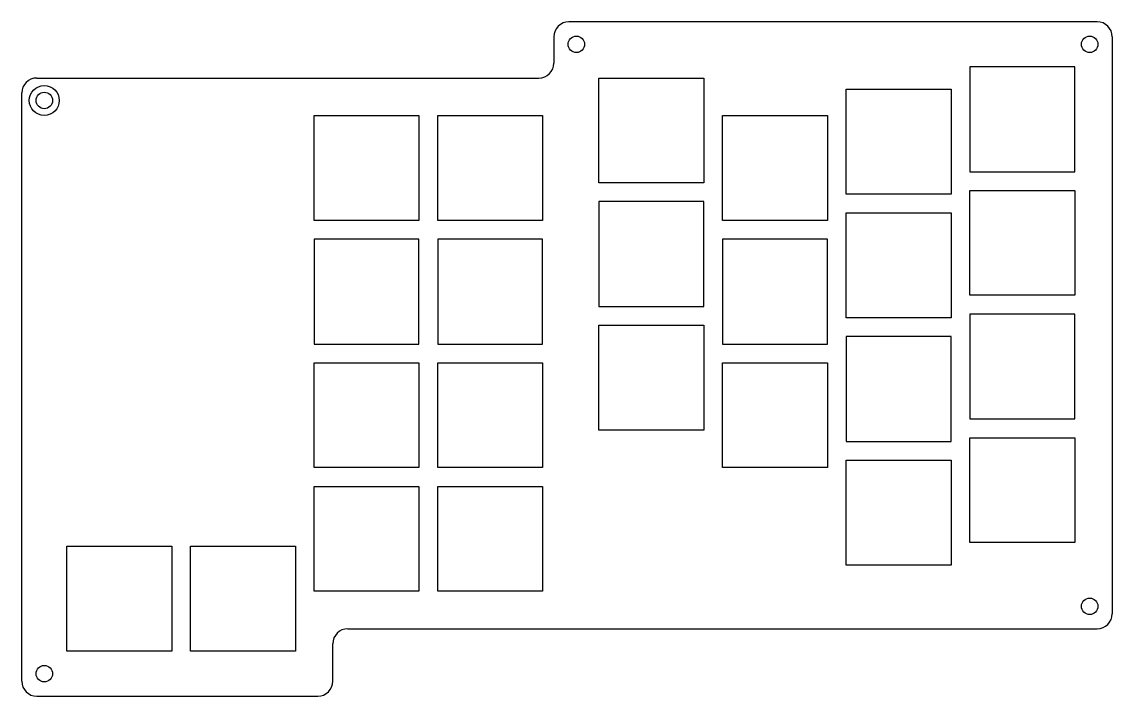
# Model space of a CAD drawing. Header units: millimetres. Extents: x -29 to 116, y -13 to 77.
import ezdxf

# ---------------------------------------------------------------- set-up
doc = ezdxf.new("R2010")
doc.units = ezdxf.units.MM
doc.layers.get('0').update_dxf_attribs({"linetype": 'CONTINUOUS'})

msp = doc.modelspace()

# ---------------------------------------------------------------- linework, layer by layer
for p, q in [((114, 77), (43.5, 77)), ((41.5, 75), (41.5, 71.5)), ((116, 75), (116, -2)), ((-27.5, 69.5), (39.5, 69.5)), ((-29.5, -11), (-29.5, 67.5)), ((14, -4), (114, -4)), ((12, -11), (12, -6)), ((-27.5, -13), (10, -13))]:
    msp.add_line(p, q)
for points in [[(111, 57), (111, 71), (97, 71), (97, 57)], [(47.5, 69.5), (61.5, 69.5), (61.5, 55.5), (47.5, 55.5)], [(94.5, 68), (94.5, 54), (80.5, 54), (80.5, 68)], [(9.5, 64.5), (23.5, 64.5), (23.5, 50.5), (9.5, 50.5)], [(26, 64.5), (40, 64.5), (40, 50.5), (26, 50.5)], [(64, 64.5), (78, 64.5), (78, 50.5), (64, 50.5)], [(97, 54.5), (111, 54.5), (111, 40.5), (97, 40.5)], [(61.5, 53), (47.5, 53), (47.5, 39), (61.5, 39)], [(80.5, 37.5), (80.5, 51.5), (94.5, 51.5), (94.5, 37.5)], [(23.5, 48), (9.5, 48), (9.5, 34), (23.5, 34)], [(40, 48), (26, 48), (26, 34), (40, 34)], [(78, 48), (64, 48), (64, 34), (78, 34)], [(111, 38), (97, 38), (97, 24), (111, 24)], [(47.5, 36.5), (61.5, 36.5), (61.5, 22.5), (47.5, 22.5)], [(94.5, 35), (80.5, 35), (80.5, 21), (94.5, 21)], [(9.5, 17.5), (9.5, 31.5), (23.5, 31.5), (23.5, 17.5)], [(26, 31.5), (40, 31.5), (40, 17.5), (26, 17.5)], [(64, 31.5), (78, 31.5), (78, 17.5), (64, 17.5)], [(97, 21.5), (111, 21.5), (111, 7.5), (97, 7.5)], [(80.5, 18.5), (94.5, 18.5), (94.5, 4.5), (80.5, 4.5)], [(9.5, 1), (9.5, 15), (23.5, 15), (23.5, 1)], [(26, 15), (40, 15), (40, 1), (26, 1)], [(-23.5, -7), (-23.5, 7), (-9.5, 7), (-9.5, -7)], [(-7, -7), (-7, 7), (7, 7), (7, -7)]]:
    msp.add_lwpolyline(points, close=True)
for centre, radius in [((44.5, 74), 1.1), ((113, 74), 1.1), ((-26.5, 66.5), 2), ((-26.5, 66.5), 1.1), ((113, -1), 1.1), ((-26.5, -10), 1.1)]:
    msp.add_circle(centre, radius)
for centre, start, end in [((43.5, 75), 90, 180), ((114, 75), 0, 90), ((39.5, 71.5), -90, 0), ((-27.5, 67.5), 90, 180), ((114, -2), -90, 0), ((14, -6), 90, 180), ((-27.5, -11), 180, 270), ((10, -11), -90, 0)]:
    msp.add_arc(centre, 2, start, end)

doc.saveas('drawing.dxf')
